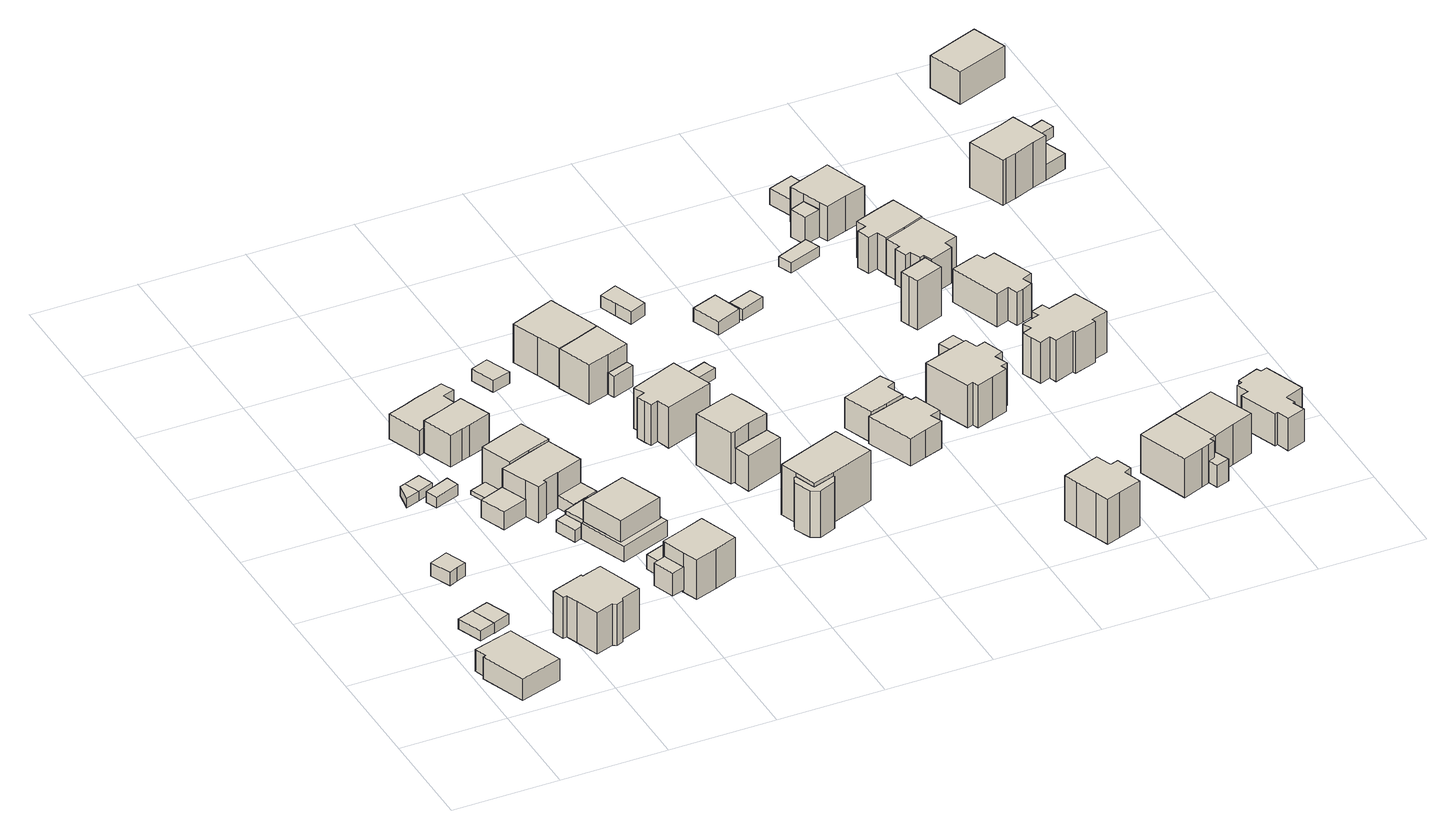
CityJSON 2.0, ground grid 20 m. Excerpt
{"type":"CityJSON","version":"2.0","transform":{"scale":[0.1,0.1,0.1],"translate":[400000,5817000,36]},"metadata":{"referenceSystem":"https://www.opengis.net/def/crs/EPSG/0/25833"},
"CityObjects":{
"building1":{"type":"Building","attributes":{"Gemeindeschluessel":"11000011","BezugspunktDach":"2200","function":"31001_1010","measuredHeight":4.38,"storeysAboveGround":1},"address":[{"country":"Germany","locality":"Berlin","thoroughfareNumber":"9","thoroughfareName":"Gregoroviusweg"}],"geometry":[{"type":"Solid","lod":"1","boundaries":[[[[0,1,2,3,4,5]],[[6,7,8,9,10,11]],[[6,11,5,4]],[[7,6,4,3]],[[8,7,3,2]],[[9,8,2,1]],[[10,9,1,0]],[[11,10,0,5]]]]}]},
"building2":{"type":"Building","attributes":{"Gemeindeschluessel":"11000011","BezugspunktDach":"2200","function":"31001_2463","measuredHeight":2.08,"storeysAboveGround":1},"address":[{"country":"Germany","locality":"Berlin","thoroughfareNumber":"9 (1)","thoroughfareName":"Gregoroviusweg"}],"geometry":[{"type":"Solid","lod":"1","boundaries":[[[[12,13,14,15]],[[16,17,18,19]],[[16,19,15,14]],[[17,16,14,13]],[[18,17,13,12]],[[19,18,12,15]]]]}]},
"building3":{"type":"Building","attributes":{"Gemeindeschluessel":"11000011","BezugspunktDach":"2200","function":"31001_2463","measuredHeight":2.14,"storeysAboveGround":1},"address":[{"country":"Germany","locality":"Berlin","thoroughfareNumber":"11 (1)","thoroughfareName":"Gregoroviusweg"}],"geometry":[{"type":"Solid","lod":"1","boundaries":[[[[13,20,21,14]],[[22,23,24,25]],[[22,25,14,21]],[[23,22,21,20]],[[24,23,20,13]],[[25,24,13,14]]]]}]},
"building4":{"type":"Building","attributes":{"Gemeindeschluessel":"11000011","BezugspunktDach":"2200","function":"31001_2143","measuredHeight":2.93,"storeysAboveGround":1},"address":[{"country":"Germany","locality":"Berlin","thoroughfareNumber":"5 (2)","thoroughfareName":"Seifertweg"}],"geometry":[{"type":"Solid","lod":"1","boundaries":[[[[26,27,28,29,30]],[[31,32,33,34,35]],[[31,35,30,29]],[[32,31,29,28]],[[33,32,28,27]],[[34,33,27,26]],[[35,34,26,30]]]]}]},
"building5":{"type":"Building","attributes":{"Gemeindeschluessel":"11000011","BezugspunktDach":"2200","function":"31001_1010","measuredHeight":11.75,"storeysAboveGround":2},"address":[{"country":"Germany","locality":"Berlin","thoroughfareNumber":"11, 13","thoroughfareName":"Gregoroviusweg"}],"geometry":[{"type":"Solid","lod":"1","boundaries":[[[[36,37,38,39,40,41,42,43,44,45,46,47,48,49]],[[50,51,52,53,54,55,56,57,58,59,60,61,62,63]],[[50,63,49,48]],[[51,50,48,47]],[[52,51,47,46]],[[53,52,46,45]],[[54,53,45,44]],[[55,54,44,43]],[[56,55,43,42]],[[57,56,42,41]],[[58,57,41,40]],[[59,58,40,39]],[[60,59,39,38]],[[61,60,38,37]],[[62,61,37,36]],[[63,62,36,49]]]]}]},
"building6":{"type":"Building","attributes":{"Gemeindeschluessel":"11000011","BezugspunktDach":"2200","function":"31001_2463","measuredHeight":1.88,"storeysAboveGround":1},"address":[{"country":"Germany","locality":"Berlin","thoroughfareNumber":"9 (1)","thoroughfareName":"Seifertweg"}],"geometry":[{"type":"Solid","lod":"1","boundaries":[[[[64,65,66,67]],[[68,69,70,71]],[[68,71,67,66]],[[69,68,66,65]],[[70,69,65,64]],[[71,70,64,67]]]]}]},
"building7":{"type":"Building","attributes":{"Gemeindeschluessel":"11000011","BezugspunktDach":"2200","function":"51009_1610","measuredHeight":1.9,"storeysAboveGround":0},"address":[{"country":"Germany","locality":"Berlin"}],"geometry":[{"type":"Solid","lod":"1","boundaries":[[[[64,72,73,65]],[[74,75,70,69]],[[74,69,65,73]],[[75,74,73,72]],[[70,75,72,64]],[[69,70,64,65]]]]}]},
"building8":{"type":"Building","attributes":{"Gemeindeschluessel":"11000011","BezugspunktDach":"2200","function":"31001_2463","measuredHeight":2.16,"storeysAboveGround":1},"address":[{"country":"Germany","locality":"Berlin","thoroughfareNumber":"7 (1)","thoroughfareName":"Seifertweg"}],"geometry":[{"type":"Solid","lod":"1","boundaries":[[[[76,77,78,79]],[[80,81,82,83]],[[80,83,79,78]],[[81,80,78,77]],[[82,81,77,76]],[[83,82,76,79]]]]}]},
"building9":{"type":"Building","attributes":{"Gemeindeschluessel":"11000011","BezugspunktDach":"2200","function":"51009_1610","measuredHeight":0.85,"storeysAboveGround":0},"address":[{"country":"Germany","locality":"Berlin"}],"geometry":[{"type":"Solid","lod":"1","boundaries":[[[[84,85,86,87,88]],[[89,90,91,92,93]],[[89,93,88,87]],[[90,89,87,86]],[[91,90,86,85]],[[92,91,85,84]],[[93,92,84,88]]]]}]},
"building10":{"type":"Building","attributes":{"Gemeindeschluessel":"11000011","BezugspunktDach":"2200","function":"31001_2143","measuredHeight":2.41,"storeysAboveGround":1},"address":[{"country":"Germany","locality":"Berlin","thoroughfareNumber":"3 (1)","thoroughfareName":"Seifertweg"}],"geometry":[{"type":"Solid","lod":"1","boundaries":[[[[94,95,96,97,98,99,100]],[[101,102,103,104,105,106,107]],[[101,107,100,99]],[[102,101,99,98]],[[103,102,98,97]],[[104,103,97,96]],[[105,104,96,95]],[[106,105,95,94]],[[107,106,94,100]]]]}]},
"building11":{"type":"Building","attributes":{"Gemeindeschluessel":"11000011","function":"31001_1010"},"address":[{"country":"Germany","locality":"Berlin","thoroughfareNumber":"5","thoroughfareName":"Seifertweg"}],"children":["building11-1","building11-2"]},
"building11-1":{"type":"BuildingPart","attributes":{"BezugspunktDach":"2200","measuredHeight":8.51,"storeysAboveGround":2},"parents":["building11"],"geometry":[{"type":"MultiSurface","lod":"1","boundaries":[[[108,109,110,111,112,113,114,115,116,117,118]],[[119,120,121,122,123,124,125,126,127,128,129]],[[119,129,118,117]],[[120,119,117,116]],[[121,120,116,115]],[[122,121,115,114]],[[123,122,114,113]],[[124,123,113,112]],[[125,124,112,111]],[[126,125,111,110]],[[127,126,110,109]],[[128,127,109,108]],[[130,131,108,118]],[[129,128,131,130]]]}]},
"building11-2":{"type":"BuildingPart","attributes":{"BezugspunktDach":"2200","measuredHeight":3.56,"storeysAboveGround":2},"parents":["building11"],"geometry":[{"type":"MultiSurface","lod":"1","boundaries":[[[132,131,130,133,134]],[[135,136,137,138,139]],[[135,139,134,133]],[[136,135,133,130]],[[137,136,129,128,131]],[[138,137,131,132]],[[139,138,132,134]],[[130,131,128,129]]]}]},
"building12":{"type":"Building","attributes":{"Gemeindeschluessel":"11000011","BezugspunktDach":"2200","function":"31001_1010","measuredHeight":8.84,"storeysAboveGround":1},"address":[{"country":"Germany","locality":"Berlin","thoroughfareNumber":"11","thoroughfareName":"Seifertweg"}],"geometry":[{"type":"Solid","lod":"1","boundaries":[[[[140,141,142,143,144,145,146,147,148,149,150,151]],[[152,153,154,155,156,157,158,159,160,161,162,163]],[[152,163,151,150]],[[153,152,150,149]],[[154,153,149,148]],[[155,154,148,147]],[[156,155,147,146]],[[157,156,146,145]],[[158,157,145,144]],[[159,158,144,143]],[[160,159,143,142]],[[161,160,142,141]],[[162,161,141,140]],[[163,162,140,151]]]]}]},
"building13":{"type":"Building","attributes":{"Gemeindeschluessel":"11000011","BezugspunktDach":"2200","function":"31001_1010","measuredHeight":8.73,"storeysAboveGround":2},"address":[{"country":"Germany","locality":"Berlin","thoroughfareNumber":"9","thoroughfareName":"Seifertweg"}],"geometry":[{"type":"Solid","lod":"1","boundaries":[[[[164,165,166,167,168,169,170,171]],[[172,173,174,175,176,177,178,179]],[[172,179,171,170]],[[173,172,170,169]],[[174,173,169,168]],[[175,174,168,167]],[[176,175,167,166]],[[177,176,166,165]],[[178,177,165,164]],[[179,178,164,171]]]]}]},
"building14":{"type":"Building","attributes":{"Gemeindeschluessel":"11000011","BezugspunktDach":"2200","function":"31001_1010","measuredHeight":8.87,"storeysAboveGround":1},"address":[{"country":"Germany","locality":"Berlin","thoroughfareNumber":"7","thoroughfareName":"Seifertweg"}],"geometry":[{"type":"Solid","lod":"1","boundaries":[[[[180,181,182,183,184,185]],[[186,187,121,188,119,189]],[[186,189,185,184]],[[187,186,184,183]],[[121,187,183,182]],[[188,121,182,181]],[[119,188,181,180]],[[189,119,180,185]]]]}]},
"building15":{"type":"Building","attributes":{"Gemeindeschluessel":"11000011","BezugspunktDach":"2200","function":"31001_1010","measuredHeight":8.39,"storeysAboveGround":1},"address":[{"country":"Germany","locality":"Berlin","thoroughfareNumber":"3","thoroughfareName":"Seifertweg"}],"geometry":[{"type":"Solid","lod":"1","boundaries":[[[[190,191,192,193]],[[194,195,196,197]],[[194,197,193,192]],[[195,194,192,191]],[[196,195,191,190]],[[197,196,190,193]]]]}]},
"building16":{"type":"Building","attributes":{"Gemeindeschluessel":"11000011","function":"51009_1610"},"address":[{"country":"Germany","locality":"Berlin"}],"children":["building16-1","building16-2"]},
"building16-1":{"type":"BuildingPart","attributes":{"BezugspunktDach":"2200","measuredHeight":3.31,"storeysAboveGround":0},"parents":["building16"],"geometry":[{"type":"MultiSurface","lod":"1","boundaries":[[[198,199,200,201,202,203,204,205,206]],[[207,208,209,210,195,194,211,212,213]],[[207,213,206,205]],[[208,207,205,204]],[[209,208,204,203]],[[210,209,203,202]],[[195,214,215,202,201]],[[194,195,201,200]],[[211,194,200,199]],[[212,211,199,198]],[[213,212,198,206]],[[210,215,214,195]]]}]},
"building16-2":{"type":"BuildingPart","attributes":{"BezugspunktDach":"2200","measuredHeight":3.13,"storeysAboveGround":0},"parents":["building16"],"geometry":[{"type":"Solid","lod":"1","boundaries":[[[[216,217,215,214,218,219,220]],[[221,196,195,210,222,223,224]],[[221,224,220,219]],[[196,221,219,218]],[[195,196,218,214]],[[222,210,215,217]],[[223,222,217,216]],[[224,223,216,220]],[[210,195,214,215]]]]}]},
"building17":{"type":"Building","attributes":{"Gemeindeschluessel":"11000011","BezugspunktDach":"2200","function":"31001_2463","measuredHeight":2.52,"storeysAboveGround":1},"address":[{"country":"Germany","locality":"Berlin","thoroughfareNumber":"5 (1)","thoroughfareName":"Seifertweg"}],"geometry":[{"type":"Solid","lod":"1","boundaries":[[[[225,226,227,228]],[[229,230,231,232]],[[229,232,228,227]],[[230,229,227,226]],[[231,230,226,225]],[[232,231,225,228]]]]}]},
"building18":{"type":"Building","attributes":{"Gemeindeschluessel":"11000011","function":"31001_1010"},"address":[{"country":"Germany","locality":"Berlin","thoroughfareNumber":"15","thoroughfareName":"Gregoroviusweg"}],"children":["building18-1","building18-2"]},
"building18-1":{"type":"BuildingPart","attributes":{"BezugspunktDach":"2200","measuredHeight":10.08,"storeysAboveGround":1},"parents":["building18"],"geometry":[{"type":"MultiSurface","lod":"1","boundaries":[[[233,234,235,236,237,238,239,240,241,242]],[[243,244,245,246,247,248,249,250,251,252]],[[243,252,242,241]],[[244,243,241,240]],[[245,244,240,239]],[[246,245,239,238]],[[247,246,238,237]],[[248,247,237,236]],[[249,248,236,235]],[[250,249,235,234]],[[251,250,253,254,255,256,234,233]],[[252,251,233,242]],[[256,255,254,253]]]}]},
"building18-2":{"type":"BuildingPart","attributes":{"BezugspunktDach":"2200","measuredHeight":5.03,"storeysAboveGround":1},"parents":["building18"],"geometry":[{"type":"Solid","lod":"1","boundaries":[[[[257,256,255,258]],[[254,253,259,260]],[[254,260,258,255]],[[259,253,256,257]],[[260,259,257,258]],[[254,255,256,253]]]]}]},
"building19":{"type":"Building","attributes":{"Gemeindeschluessel":"11000011","BezugspunktDach":"2200","function":"31001_2463","measuredHeight":2.9,"storeysAboveGround":1},"address":[{"country":"Germany","locality":"Berlin","thoroughfareNumber":"15 (1)","thoroughfareName":"Gregoroviusweg"}],"geometry":[{"type":"Solid","lod":"1","boundaries":[[[[261,262,263,264]],[[265,266,267,268]],[[265,268,264,263]],[[266,265,263,262]],[[267,266,262,261]],[[268,267,261,264]]]]}]},
"building20":{"type":"Building","attributes":{"Gemeindeschluessel":"11000011","BezugspunktDach":"2200","function":"31001_2463","measuredHeight":2.33,"storeysAboveGround":1},"address":[{"country":"Germany","locality":"Berlin","thoroughfareNumber":"12 (1)","thoroughfareName":"Seifertweg"}],"geometry":[{"type":"Solid","lod":"1","boundaries":[[[[269,270,271,272]],[[273,274,275,276]],[[273,276,272,271]],[[274,273,271,270]],[[275,274,270,269]],[[276,275,269,272]]]]}]},
"building21":{"type":"Building","attributes":{"Gemeindeschluessel":"11000011","BezugspunktDach":"2200","function":"31001_1010","measuredHeight":8.62,"storeysAboveGround":2},"address":[{"country":"Germany","locality":"Berlin","thoroughfareNumber":"12","thoroughfareName":"Seifertweg"}],"geometry":[{"type":"Solid","lod":"1","boundaries":[[[[277,278,279,280,281,282,283]],[[284,285,286,287,288,289,290]],[[284,290,283,282]],[[285,284,282,281]],[[286,285,281,280]],[[287,286,280,279]],[[288,287,279,278]],[[289,288,278,277]],[[290,289,277,283]]]]}]},
"building22":{"type":"Building","attributes":{"Gemeindeschluessel":"11000011","function":"31001_1010"},"address":[{"country":"Germany","locality":"Berlin","thoroughfareNumber":"10","thoroughfareName":"Seifertweg"}],"children":["building22-1","building22-2"]},
"building22-1":{"type":"BuildingPart","attributes":{"BezugspunktDach":"2200","measuredHeight":8.83,"storeysAboveGround":1},"parents":["building22"],"geometry":[{"type":"MultiSurface","lod":"1","boundaries":[[[291,292,293,280,279,278]],[[294,295,296,297,298,299]],[[294,299,278,279]],[[295,294,279,280]],[[296,295,280,293]],[[300,301,296,297,296,293,292]],[[298,297,292,291],[302,303,300,297]],[[299,298,291,278]],[[297,296,301,300]],[[300,303,302,297]]]}]},
"building22-2":{"type":"BuildingPart","attributes":{"BezugspunktDach":"2200","measuredHeight":4.29,"storeysAboveGround":1},"parents":["building22"],"geometry":[{"type":"MultiSurface","lod":"1","boundaries":[[[304,305,301,303]],[[296,306,307,302]],[[306,296,301,305]],[[307,306,305,304]],[[302,307,304,303]],[[296,297,300,301]],[[302,303,300,308,297]]]}]},
"building23":{"type":"Building","attributes":{"Gemeindeschluessel":"11000011","BezugspunktDach":"2200","function":"31001_1010","measuredHeight":9.52,"storeysAboveGround":2},"address":[{"country":"Germany","locality":"Berlin","thoroughfareNumber":"6","thoroughfareName":"Seifertweg"}],"geometry":[{"type":"Solid","lod":"1","boundaries":[[[[309,310,311,312,313,314,315,316,317,318]],[[319,320,321,322,323,324,325,326,327,328]],[[319,328,318,317]],[[320,319,317,316]],[[321,320,316,315]],[[322,321,315,314]],[[323,322,314,313]],[[324,323,313,312]],[[325,324,312,311]],[[326,325,311,310]],[[327,326,310,309]],[[328,327,309,318]]]]}]},
"building24":{"type":"Building","attributes":{"Gemeindeschluessel":"11000011","function":"31001_1010"},"address":[{"country":"Germany","locality":"Berlin","thoroughfareNumber":"4","thoroughfareName":"Seifertweg"}],"children":["building24-1","building24-2","building24-3"]},
"building24-1":{"type":"BuildingPart","attributes":{"BezugspunktDach":"2200","measuredHeight":11.97,"storeysAboveGround":2},"parents":["building24"],"geometry":[{"type":"MultiSurface","lod":"1","boundaries":[[[329,330,331,332,333,334,335,336]],[[337,338,339,340,341,342,343,344]],[[337,344,336,335]],[[338,337,335,334]],[[339,338,334,333]],[[340,339,340,345,346,333,332]],[[347,348,340,332,331]],[[349,347,341,331,330]],[[343,342,330,329]],[[344,343,329,336]],[[346,345,340,339]],[[341,340,348,347]],[[342,341,347,349]]]}]},
"building24-2":{"type":"BuildingPart","attributes":{"BezugspunktDach":"2200","measuredHeight":1.15,"storeysAboveGround":2},"parents":["building24"],"geometry":[{"type":"Solid","lod":"1","boundaries":[[[[345,350,351,346]],[[352,353,340,339]],[[352,339,346,351]],[[353,352,351,350]],[[340,353,350,345]],[[339,340,345,346]]]]}]},
"building24-3":{"type":"BuildingPart","attributes":{"BezugspunktDach":"2200","measuredHeight":7.07,"storeysAboveGround":2},"parents":["building24"],"geometry":[{"type":"MultiSurface","lod":"1","boundaries":[[[354,355,348,349]],[[356,357,358,359]],[[356,359,342,341,340,348]],[[357,356,348,355]],[[358,357,355,354]],[[359,358,354,349]],[[348,340,341,347]],[[360,349,347,341,342]]]}]},
"building25":{"type":"Building","attributes":{"Gemeindeschluessel":"11000011","function":"31001_1010"},"address":[{"country":"Germany","locality":"Berlin","thoroughfareNumber":"17","thoroughfareName":"Gregoroviusweg"}],"children":["building25-1","building25-2"]},
"building25-1":{"type":"BuildingPart","attributes":{"BezugspunktDach":"2200","measuredHeight":10.73,"storeysAboveGround":2},"parents":["building25"],"geometry":[{"type":"MultiSurface","lod":"1","boundaries":[[[361,362,363,364,365,366,367]],[[368,369,370,371,372,373,374]],[[368,374,367,366]],[[369,368,366,365]],[[370,369,365,364]],[[371,370,364,363]],[[375,376,371,363,362]],[[377,375,372,362,361]],[[374,373,361,367]],[[372,371,376,375]],[[373,372,375,377]]]}]},
"building25-2":{"type":"BuildingPart","attributes":{"BezugspunktDach":"2200","measuredHeight":9.38,"storeysAboveGround":2},"parents":["building25"],"geometry":[{"type":"Solid","lod":"1","boundaries":[[[[378,379,380,381,376,375,377,382,383]],[[384,373,372,371,385,386,387,388,389]],[[384,389,383,382]],[[373,384,382,377]],[[385,371,376,381]],[[386,385,381,380]],[[387,386,380,379]],[[388,387,379,378]],[[389,388,378,383]],[[373,377,375,372]],[[371,372,375,376]]]]}]},
"building26":{"type":"Building","attributes":{"Gemeindeschluessel":"11000011","BezugspunktDach":"2200","function":"51009_1610","measuredHeight":2.53,"storeysAboveGround":0},"address":[{"country":"Germany","locality":"Berlin"}],"geometry":[{"type":"Solid","lod":"1","boundaries":[[[[390,391,392,393]],[[394,395,396,397]],[[394,397,393,392]],[[395,394,392,391]],[[396,395,391,390]],[[397,396,390,393]]]]}]},
"building27":{"type":"Building","attributes":{"Gemeindeschluessel":"11000011","BezugspunktDach":"2200","function":"31001_2463","measuredHeight":2.42,"storeysAboveGround":1},"address":[{"country":"Germany","locality":"Berlin","thoroughfareNumber":"6 (1)","thoroughfareName":"Seifertweg"}],"geometry":[{"type":"Solid","lod":"1","boundaries":[[[[398,399,400,401,402]],[[403,404,405,406,407]],[[403,407,402,401]],[[404,403,401,400]],[[405,404,400,399]],[[406,405,399,398]],[[407,406,398,402]]]]}]},
"building28":{"type":"Building","attributes":{"Gemeindeschluessel":"11000011","BezugspunktDach":"2200","function":"31001_2463","measuredHeight":3.47,"storeysAboveGround":1},"address":[{"country":"Germany","locality":"Berlin","thoroughfareNumber":"12 (2)","thoroughfareName":"Seifertweg"}],"geometry":[{"type":"Solid","lod":"1","boundaries":[[[[408,409,410,411,412]],[[413,414,415,416,417]],[[413,417,412,411]],[[414,413,411,410]],[[415,414,410,409]],[[416,415,409,408]],[[417,416,408,412]]]]}]},
"building29":{"type":"Building","attributes":{"Gemeindeschluessel":"11000011","function":"31001_1010"},"address":[{"country":"Germany","locality":"Berlin","thoroughfareNumber":"21","thoroughfareName":"Gregoroviusweg"}],"children":["building29-1","building29-2"]},
"building29-1":{"type":"BuildingPart","attributes":{"BezugspunktDach":"2200","measuredHeight":9.9,"storeysAboveGround":1},"parents":["building29"],"geometry":[{"type":"MultiSurface","lod":"1","boundaries":[[[418,419,420,421,422,423,424,425,426,427,428,429,430]],[[431,432,433,434,435,436,437,438,439,440,441,442,443]],[[431,443,430,429]],[[432,431,429,428]],[[433,444,445]],[[435,434,426,425]],[[436,435,425,424]],[[437,436,424,423]],[[438,437,423,422]],[[439,438,422,421]],[[440,439,421,420]],[[441,440,420,419]],[[442,441,419,418]],[[443,442,418,430]],[[433,432,428,427]],[[445,444,446,426,434]],[[427,446,444,433]]]}]},
"building29-2":{"type":"BuildingPart","attributes":{"BezugspunktDach":"2200","measuredHeight":10.74,"storeysAboveGround":1},"parents":["building29"],"geometry":[{"type":"MultiSurface","lod":"1","boundaries":[[[447,448,449,450,451,452,453,454,455]],[[456,457,458,459,434,444,432,431,460]],[[456,460,455,454]],[[457,456,454,453]],[[458,457,453,452]],[[459,458,452,451]],[[434,459,451,450]],[[446,426,450,449]],[[428,427,446,444,449,448]],[[431,432,448,447]],[[460,431,447,455]],[[444,434,426,446]],[[432,433,427,428]],[[433,444,446,427]]]}]},
"building30":{"type":"Building","attributes":{"Gemeindeschluessel":"11000011","BezugspunktDach":"2200","function":"31001_2463","measuredHeight":3.01,"storeysAboveGround":1},"address":[{"country":"Germany","locality":"Berlin","thoroughfareNumber":"10 (1)","thoroughfareName":"Seifertweg"}],"geometry":[{"type":"Solid","lod":"1","boundaries":[[[[461,462,463,464,465]],[[466,467,468,469,470]],[[466,470,465,464]],[[467,466,464,463]],[[468,467,463,462]],[[469,468,462,461]],[[470,469,461,465]]]]}]},
"building31":{"type":"Building","attributes":{"Gemeindeschluessel":"11000011","BezugspunktDach":"2200","function":"31001_2143","measuredHeight":2.28,"storeysAboveGround":1},"address":[{"country":"Germany","locality":"Berlin","thoroughfareNumber":"7 (2)","thoroughfareName":"Brekowweg"}],"geometry":[{"type":"Solid","lod":"1","boundaries":[[[[471,472,473,474]],[[475,476,477,478]],[[475,478,474,473]],[[476,475,473,472]],[[477,476,472,471]],[[478,477,471,474]]]]}]},
"building32":{"type":"Building","attributes":{"Gemeindeschluessel":"11000011","BezugspunktDach":"2200","function":"31001_1010","measuredHeight":10.09,"storeysAboveGround":2},"address":[{"country":"Germany","locality":"Berlin","thoroughfareNumber":"24","thoroughfareName":"Gregoroviusweg"}],"geometry":[{"type":"Solid","lod":"1","boundaries":[[[[479,480,481,482,483,484,485,486,487,488,489,490,491]],[[492,493,494,495,496,497,498,499,500,501,502,503,504]],[[492,504,491,490]],[[493,492,490,489]],[[494,493,489,488]],[[495,494,488,487]],[[496,495,487,486]],[[497,496,486,485]],[[498,497,485,484]],[[499,498,484,483]],[[500,499,483,482]],[[501,500,482,481]],[[502,501,481,480]],[[503,502,480,479]],[[504,503,479,491]]]]}]},
"building33":{"type":"Building","attributes":{"Gemeindeschluessel":"11000011","BezugspunktDach":"2200","function":"31001_1010","measuredHeight":10.99,"storeysAboveGround":1},"address":[{"country":"Germany","locality":"Berlin","thoroughfareNumber":"25","thoroughfareName":"Gregoroviusweg"}],"geometry":[{"type":"Solid","lod":"1","boundaries":[[[[505,506,507,508,509,510,511,512,513,514,515,516,517,518]],[[519,520,521,522,523,524,525,526,527,528,529,530,531,532]],[[519,532,518,517]],[[520,519,517,516]],[[521,520,516,515]],[[522,521,515,514]],[[523,522,514,513]],[[524,523,513,512]],[[525,524,512,511]],[[526,525,511,510]],[[527,526,510,509]],[[528,527,509,508]],[[529,528,508,507]],[[530,529,507,506]],[[531,530,506,505]],[[532,531,505,518]]]]}]},
"building34":{"type":"Building","attributes":{"Gemeindeschluessel":"11000011","BezugspunktDach":"2200","function":"31001_2463","measuredHeight":3.13,"storeysAboveGround":1},"address":[{"country":"Germany","locality":"Berlin","thoroughfareNumber":"25 (1)","thoroughfareName":"Gregoroviusweg"}],"geometry":[{"type":"Solid","lod":"1","boundaries":[[[[533,534,535,536]],[[537,538,539,540]],[[537,540,536,535]],[[538,537,535,534]],[[539,538,534,533]],[[540,539,533,536]]]]}]},
"building35":{"type":"Building","attributes":{"Gemeindeschluessel":"11000011","BezugspunktDach":"2200","function":"31001_2463","measuredHeight":2.02,"storeysAboveGround":1},"address":[{"country":"Germany","locality":"Berlin","thoroughfareNumber":"9 (1)","thoroughfareName":"Brekowweg"}],"geometry":[{"type":"Solid","lod":"1","boundaries":[[[[541,542,543,544]],[[545,546,547,548]],[[545,548,544,543]],[[546,545,543,542]],[[547,546,542,541]],[[548,547,541,544]]]]}]},
"building36":{"type":"Building","attributes":{"Gemeindeschluessel":"11000011","BezugspunktDach":"2200","function":"31001_2463","measuredHeight":11.11,"storeysAboveGround":1},"address":[{"country":"Germany","locality":"Berlin","thoroughfareNumber":"3 (1)","thoroughfareName":"Brekowweg"}],"geometry":[{"type":"Solid","lod":"1","boundaries":[[[[549,550,551,552,553,554]],[[555,556,557,558,559,560]],[[555,560,554,553]],[[556,555,553,552]],[[557,556,552,551]],[[558,557,551,550]],[[559,558,550,549]],[[560,559,549,554]]]]}]},
"building37":{"type":"Building","attributes":{"Gemeindeschluessel":"11000011","BezugspunktDach":"2200","function":"31001_1010","measuredHeight":10.15,"storeysAboveGround":1},"address":[{"country":"Germany","locality":"Berlin","thoroughfareNumber":"30","thoroughfareName":"Gregoroviusweg"}],"geometry":[{"type":"Solid","lod":"1","boundaries":[[[[561,562,563,564,565,566,567,568,569]],[[570,571,572,573,574,575,576,577,578]],[[570,578,569,568]],[[571,570,568,567]],[[572,571,567,566]],[[573,572,566,565]],[[574,573,565,564]],[[575,574,564,563]],[[576,575,563,562]],[[577,576,562,561]],[[578,577,561,569]]]]}]},
"building38":{"type":"Building","attributes":{"Gemeindeschluessel":"11000011","BezugspunktDach":"2200","function":"31001_2143","measuredHeight":4.38,"storeysAboveGround":1},"address":[{"country":"Germany","locality":"Berlin","thoroughfareNumber":"30 (1)","thoroughfareName":"Gregoroviusweg"}],"geometry":[{"type":"Solid","lod":"1","boundaries":[[[[579,580,581,582,583,584]],[[585,586,587,588,589,590]],[[585,590,584,583]],[[586,585,583,582]],[[587,586,582,581]],[[588,587,581,580]],[[589,588,580,579]],[[590,589,579,584]]]]}]},
"building39":{"type":"Building","attributes":{"Gemeindeschluessel":"11000011","BezugspunktDach":"2200","function":"31001_2463","measuredHeight":3.73,"storeysAboveGround":1},"address":[{"country":"Germany","locality":"Berlin","thoroughfareNumber":"11","thoroughfareName":"Brekowweg"}],"geometry":[{"type":"Solid","lod":"1","boundaries":[[[[591,592,593,594]],[[595,596,597,598]],[[595,598,594,593]],[[596,595,593,592]],[[597,596,592,591]],[[598,597,591,594]]]]}]},
"building40":{"type":"Building","attributes":{"Gemeindeschluessel":"11000011","function":"31001_1010"},"address":[{"country":"Germany","locality":"Berlin","thoroughfareNumber":"9","thoroughfareName":"Brekowweg"}],"children":["building40-1","building40-2"]},
"building40-1":{"type":"BuildingPart","attributes":{"BezugspunktDach":"2200","measuredHeight":8.51,"storeysAboveGround":1},"parents":["building40"],"geometry":[{"type":"Solid","lod":"1","boundaries":[[[[599,600,601,602,603,604,605,606,607,608]],[[597,609,610,611,612,613,614,615,616,617]],[[597,617,608,607]],[[609,597,607,606]],[[610,609,606,605]],[[611,610,605,604]],[[612,611,604,603]],[[613,612,603,602]],[[614,613,602,601]],[[615,614,601,600]],[[616,615,600,599],[615,616,618,619]],[[617,616,599,608]],[[618,616,615,619]]]]}]},
"building40-2":{"type":"BuildingPart","attributes":{"BezugspunktDach":"2200","measuredHeight":5.54,"storeysAboveGround":1},"parents":["building40"],"geometry":[{"type":"Solid","lod":"1","boundaries":[[[[620,619,618,621]],[[616,615,622,623]],[[616,623,621,618]],[[622,615,619,620]],[[623,622,620,621]],[[615,616,618,619]]]]}]},
"building41":{"type":"Building","attributes":{"Gemeindeschluessel":"11000011","BezugspunktDach":"2200","function":"31001_1010","measuredHeight":8.68,"storeysAboveGround":1},"address":[{"country":"Germany","locality":"Berlin","thoroughfareNumber":"7","thoroughfareName":"Brekowweg"}],"geometry":[{"type":"Solid","lod":"1","boundaries":[[[[624,625,626,627,628,629,630,631,632,633]],[[634,635,636,637,638,639,640,641,642,643]],[[634,643,633,632]],[[635,634,632,631]],[[636,635,631,630]],[[637,636,630,629]],[[638,637,629,628]],[[639,638,628,627]],[[640,639,627,626]],[[641,640,626,625]],[[642,641,625,624]],[[643,642,624,633]]]]}]},
"building42":{"type":"Building","attributes":{"Gemeindeschluessel":"11000011","BezugspunktDach":"2200","function":"31001_1010","measuredHeight":8.78,"storeysAboveGround":1},"address":[{"country":"Germany","locality":"Berlin","thoroughfareNumber":"5","thoroughfareName":"Brekowweg"}],"geometry":[{"type":"Solid","lod":"1","boundaries":[[[[644,645,646,647,648,649,650,651,652,653,654,655]],[[656,657,658,659,660,661,662,663,664,665,666,667]],[[656,667,655,654]],[[657,656,654,653]],[[658,657,653,652]],[[659,658,652,651]],[[660,659,651,650]],[[661,660,650,649]],[[662,661,649,648]],[[663,662,648,647]],[[664,663,647,646]],[[665,664,646,645]],[[666,665,645,644]],[[667,666,644,655]]]]}]},
"building43":{"type":"Building","attributes":{"Gemeindeschluessel":"11000011","BezugspunktDach":"2200","function":"31001_1010","measuredHeight":10.38,"storeysAboveGround":1},"address":[{"country":"Germany","locality":"Berlin","thoroughfareNumber":"32","thoroughfareName":"Gregoroviusweg"}],"geometry":[{"type":"Solid","lod":"1","boundaries":[[[[566,668,669,670,567]],[[671,672,673,674,675]],[[671,675,567,670]],[[672,671,670,669]],[[673,672,669,668]],[[674,673,668,566]],[[675,674,566,567]]]]}]},
"building44":{"type":"Building","attributes":{"Gemeindeschluessel":"11000011","BezugspunktDach":"2200","function":"31001_1010","measuredHeight":9.96,"storeysAboveGround":1},"address":[{"country":"Germany","locality":"Berlin","thoroughfareNumber":"31","thoroughfareName":"Gregoroviusweg"}],"geometry":[{"type":"Solid","lod":"1","boundaries":[[[[676,677,678,679,680,681,682,683,684,685,686,687,688,689,690,691,692,693]],[[694,695,696,697,698,699,700,701,702,703,704,705,706,707,708,709,710,711]],[[694,711,693,692]],[[695,694,692,691]],[[696,695,691,690]],[[697,696,690,689]],[[698,697,689,688]],[[699,698,688,687]],[[700,699,687,686]],[[701,700,686,685]],[[702,701,685,684]],[[703,702,684,683]],[[704,703,683,682]],[[705,704,682,681]],[[706,705,681,680]],[[707,706,680,679]],[[708,707,679,678]],[[709,708,678,677]],[[710,709,677,676]],[[711,710,676,693]]]]}]},
"building45":{"type":"Building","attributes":{"Gemeindeschluessel":"11000011","BezugspunktDach":"2200","function":"31001_1010","measuredHeight":7.29,"storeysAboveGround":1},"address":[{"country":"Germany","locality":"Berlin","thoroughfareNumber":"3","thoroughfareName":"Brekowweg"}],"geometry":[{"type":"Solid","lod":"1","boundaries":[[[[712,713,714,715,716,717,718,719,720,721,722,723]],[[724,725,726,727,728,729,730,731,732,733,734,735]],[[724,735,723,722]],[[725,724,722,721]],[[726,725,721,720]],[[727,726,720,719]],[[728,727,719,718]],[[729,728,718,717]],[[730,729,717,716]],[[731,730,716,715]],[[732,731,715,714]],[[733,732,714,713]],[[734,733,713,712]],[[735,734,712,723]]]]}]},
"building46":{"type":"Building","attributes":{"Gemeindeschluessel":"11000011","BezugspunktDach":"2200","function":"31001_1010","measuredHeight":8.5,"storeysAboveGround":2},"address":[{"country":"Germany","locality":"Berlin","thoroughfareNumber":"34","thoroughfareName":"Gregoroviusweg"}],"geometry":[{"type":"Solid","lod":"1","boundaries":[[[[736,737,738,739,740,741,742,743,744,745,746,747,748,749,750,751,752]],[[753,754,755,756,757,758,759,760,761,762,763,764,765,766,767,768,769]],[[753,769,752,751]],[[754,753,751,750]],[[755,754,750,749]],[[756,755,749,748]],[[757,756,748,747]],[[758,757,747,746]],[[759,758,746,745]],[[760,759,745,744]],[[761,760,744,743]],[[762,761,743,742]],[[763,762,742,741]],[[764,763,741,740]],[[765,764,740,739]],[[766,765,739,738]],[[767,766,738,737]],[[768,767,737,736]],[[769,768,736,752]]]]}]},
"building47":{"type":"Building","attributes":{"Gemeindeschluessel":"11000011","BezugspunktDach":"2200","function":"31001_1010","measuredHeight":11,"storeysAboveGround":2},"address":[{"country":"Germany","locality":"Berlin","thoroughfareNumber":"8","thoroughfareName":"Brekowweg"}],"geometry":[{"type":"Solid","lod":"1","boundaries":[[[[770,771,772,773,774,775,776,777,778]],[[779,780,781,782,783,784,785,786,787]],[[779,787,778,777]],[[780,779,777,776]],[[781,780,776,775]],[[782,781,775,774]],[[783,782,774,773]],[[784,783,773,772]],[[785,784,772,771]],[[786,785,771,770]],[[787,786,770,778]]]]}]},
"building48":{"type":"Building","attributes":{"Gemeindeschluessel":"11000011","BezugspunktDach":"2200","function":"51009_1610","measuredHeight":3.6,"storeysAboveGround":0},"address":[{"country":"Germany","locality":"Berlin"}],"geometry":[{"type":"Solid","lod":"1","boundaries":[[[[788,789,790,791,792]],[[793,794,795,782,781]],[[793,781,792,791]],[[794,793,791,790]],[[795,794,790,789]],[[782,795,789,788]],[[781,782,788,792]]]]}]},
"building49":{"type":"Building","attributes":{"Gemeindeschluessel":"11000011","BezugspunktDach":"2200","function":"31001_2463","measuredHeight":2.17,"storeysAboveGround":1},"address":[{"country":"Germany","locality":"Berlin","thoroughfareNumber":"8 (1)","thoroughfareName":"Brekowweg"}],"geometry":[{"type":"Solid","lod":"1","boundaries":[[[[796,797,798,799,800]],[[801,802,803,804,805]],[[801,805,800,799]],[[802,801,799,798]],[[803,802,798,797]],[[804,803,797,796]],[[805,804,796,800]]]]}]},
"building50":{"type":"Building","attributes":{"Gemeindeschluessel":"11000011","BezugspunktDach":"2200","function":"31001_1010","measuredHeight":7.38,"storeysAboveGround":1},"address":[{"country":"Germany","locality":"Berlin","thoroughfareNumber":"12","thoroughfareName":"Brekowweg"}],"geometry":[{"type":"Solid","lod":"1","boundaries":[[[[806,807,808,809]],[[810,811,812,813]],[[810,813,809,808]],[[811,810,808,807]],[[812,811,807,806]],[[813,812,806,809]]]]}]}
},
"vertices":[
[16,114,53],[11,112,53],[42,27,53],[123,52,53],[85,161,53],[9,138,53],[85,161,9],[123,52,9],[42,27,9],[11,112,9],[16,114,9],[9,138,9],
[56,214,28],[86,225,28],[69,273,28],[38,262,28],[69,273,8],[86,225,8],[56,214,8],[38,262,8],
[119,238,28],[101,284,28],[101,284,7],[119,238,7],[86,225,7],[69,273,7],
[79,378,37],[96,385,37],[114,392,37],[98,432,37],[62,417,37],[98,432,10],[114,392,10],[96,385,10],[79,378,10],[62,417,10],
[181,159,92],[189,161,92],[197,138,92],[212,94,92],[246,106,92],[253,102,92],[266,107,92],[268,114,92],[306,127,92],[291,171,92],[276,214,92],[238,201,92],[237,205,92],[174,183,92],[237,205,9],[238,201,9],[276,214,9],[291,171,9],[306,127,9],[268,114,9],[266,107,9],[253,102,9],[246,106,9],[212,94,9],[197,138,9],[189,161,9],[181,159,9],[174,183,9],
[139,620,31],[128,650,31],[118,646,31],[112,610,31],[118,646,12],[128,650,12],[139,620,12],[112,610,12],
[170,632,31],[159,661,31],[159,661,12],[170,632,12],
[157,589,33],[205,607,33],[197,631,33],[149,612,33],[197,631,11],[205,607,11],[157,589,11],[149,612,11],
[244,545,21],[260,551,21],[276,556,21],[257,609,21],[224,597,21],[257,609,13],[276,556,13],[260,551,13],[244,545,13],[224,597,13],
[320,399,35],[334,405,35],[339,406,35],[339,408,35],[341,408,35],[326,448,35],[305,440,35],[326,448,11],[341,408,11],[339,408,11],[339,406,11],[334,405,11],[320,399,11],[305,440,11],
[279,502,84],[290,476,84],[308,483,84],[306,489,84],[337,500,84],[338,500,84],[388,518,84],[363,588,84],[311,569,84],[276,556,84],[260,551,84],[276,556,11],[311,569,11],[363,588,11],[388,518,11],[338,500,11],[337,500,11],[306,489,11],[308,483,11],[290,476,11],[279,502,11],[260,551,11],[260,551,46],[279,502,46],
[231,484,46],[244,545,46],[212,533,46],[244,545,10],[260,551,10],[279,502,10],[231,484,10],[212,533,10],
[199,740,60],[209,744,60],[233,753,60],[258,762,60],[292,775,60],[287,788,60],[279,814,60],[302,822,60],[291,847,60],[235,828,60],[210,818,60],[175,806,60],[210,818,10],[235,828,10],[291,847,10],[302,822,10],[279,814,10],[287,788,10],[292,775,10],[258,762,10],[233,753,10],[209,744,10],[199,740,10],[175,806,10],
[230,686,75],[256,695,75],[272,700,75],[315,715,75],[292,775,75],[250,759,75],[234,753,75],[209,744,75],[234,753,11],[250,759,11],[292,775,11],[315,715,11],[272,700,11],[256,695,11],[230,686,11],[209,744,11],
[276,556,89],[319,572,89],[363,588,89],[341,647,89],[297,631,89],[254,615,89],[297,631,11],[341,647,11],[319,572,11],[254,615,11],
[369,327,84],[457,360,84],[427,440,84],[339,408,84],[427,440,10],[457,360,10],[369,327,10],[339,408,10],
[341,408,43],[391,426,43],[427,440,43],[457,360,43],[461,362,43],[429,453,43],[387,438,43],[376,468,43],[326,448,43],[376,468,10],[387,438,10],[429,453,10],[461,362,10],[391,426,10],[341,408,10],[326,448,10],[457,360,42],[461,362,42],
[369,313,42],[466,349,42],[369,327,42],[339,406,42],[334,405,42],[339,406,10],[466,349,10],[369,313,10],[334,405,10],
[350,466,37],[401,484,37],[388,518,37],[337,500,37],[388,518,12],[401,484,12],[350,466,12],[337,500,12],
[407,238,86],[422,196,86],[432,168,86],[475,183,86],[518,199,86],[492,273,86],[490,272,86],[449,257,86],[407,242,86],[406,241,86],[407,242,6],[449,257,6],[490,272,6],[492,273,6],[518,199,6],[475,183,6],[432,168,6],[422,196,6],[407,238,6],[406,241,6],[422,196,11],[407,238,11],[407,238,57],[422,196,57],
[397,188,57],[383,229,57],[397,188,11],[383,229,11],
[407,242,38],[490,272,38],[477,311,38],[394,280,38],[477,311,9],[490,272,9],[407,242,9],[394,280,9],
[389,850,35],[424,861,35],[405,909,35],[371,896,35],[405,909,11],[424,861,11],[389,850,11],[371,896,11],
[476,860,90],[493,814,90],[536,830,90],[578,846,90],[542,946,90],[499,929,90],[456,912,90],[499,929,12],[542,946,12],[578,846,12],[536,830,12],[493,814,12],[476,860,12],[456,912,12],
[517,750,90],[559,764,90],[600,778,90],[536,830,10],[578,846,10],[600,778,10],[559,764,10],[517,750,10],[493,814,10],[559,764,53],[600,778,53],[558,764,10],[558,764,53],
[563,750,53],[605,765,53],[605,765,10],[563,750,10],[559,764,35],
[552,611,92],[557,598,92],[572,604,92],[580,578,92],[672,612,92],[658,651,92],[644,691,92],[553,655,92],[562,634,92],[546,628,92],[562,634,10],[553,655,10],[644,691,10],[658,651,10],[672,612,10],[580,578,10],[572,604,10],[557,598,10],[552,611,10],[546,628,10],
[627,438,114],[635,440,114],[666,451,114],[705,464,114],[689,511,114],[678,540,114],[638,527,114],[599,513,114],[638,527,11],[678,540,11],[689,511,11],[705,464,11],[666,451,11],[635,440,11],[627,438,11],[599,513,11],[705,464,23],[689,511,23],[666,451,80],[705,464,80],[635,440,80],
[717,468,23],[701,514,23],[701,514,11],[717,468,11],
[645,409,80],[716,435,80],[705,464,9],[716,435,9],[645,409,9],[635,440,9],[635,440,54],
[679,299,104],[693,259,104],[736,274,104],[819,304,104],[805,342,104],[791,379,104],[668,332,104],[791,379,3],[805,342,3],[819,304,3],[736,274,3],[693,259,3],[679,299,3],[668,332,3],[693,259,97],[736,274,97],[679,299,97],
[682,252,97],[698,244,97],[730,257,97],[737,271,97],[675,298,97],[669,283,97],[675,298,3],[737,271,3],[730,257,3],[698,244,3],[682,252,3],[669,283,3],
[578,846,39],[606,856,39],[591,898,39],[563,888,39],[591,898,13],[606,856,13],[578,846,13],[563,888,13],
[693,708,33],[737,724,33],[732,735,33],[728,747,33],[685,731,33],[728,747,12],[732,735,12],[737,724,12],[693,708,12],[685,731,12],
[668,959,37],[680,926,37],[712,940,37],[690,1006,37],[656,992,37],[690,1006,12],[712,940,12],[680,926,12],[668,959,12],[656,992,12],
[916,352,68],[950,364,68],[985,376,68],[976,398,68],[996,405,68],[977,457,68],[967,454,68],[962,466,68],[956,464,68],[916,451,68],[887,442,68],[887,443,68],[882,441,68],[887,443,13],[887,442,13],[916,451,13],[956,464,13],[962,466,13],[967,454,13],[977,457,13],[996,405,13],[976,398,13],[985,376,13],[950,364,13],[916,352,13],[882,441,13],[921,453,13],[929,455,13],[921,453,68],
[887,443,75],[887,442,75],[921,453,75],[956,464,75],[944,495,75],[959,502,75],[946,529,75],[900,512,75],[866,499,75],[900,512,13],[946,529,13],[959,502,13],[944,495,13],[866,499,13],
[798,837,37],[845,855,37],[836,882,37],[827,909,37],[778,891,37],[827,909,10],[836,882,10],[845,855,10],[798,837,10],[778,891,10],
[851,855,35],[897,872,35],[886,898,35],[841,882,35],[886,898,12],[897,872,12],[851,855,12],[841,882,12],
[1087,74,102],[1103,32,102],[1112,7,102],[1138,16,102],[1183,32,102],[1174,58,102],[1172,65,102],[1186,72,102],[1176,101,102],[1161,96,102],[1159,100,102],[1150,126,102],[1078,100,102],[1150,126,11],[1159,100,11],[1161,96,11],[1176,101,11],[1186,72,11],[1172,65,11],[1174,58,11],[1183,32,11],[1138,16,11],[1112,7,11],[1103,32,11],[1087,74,11],[1078,100,11],
[1052,414,96],[1063,418,96],[1067,406,96],[1100,418,96],[1130,429,96],[1126,440,96],[1139,444,96],[1129,469,96],[1146,476,96],[1132,515,96],[1115,509,96],[1106,533,96],[1062,518,96],[1018,503,96],[1062,518,10],[1106,533,10],[1115,509,10],[1132,515,10],[1146,476,10],[1129,469,10],[1139,444,10],[1126,440,10],[1130,429,10],[1100,418,10],[1067,406,10],[1063,418,10],[1052,414,10],[1018,503,10],
[1115,554,45],[1146,566,45],[1126,621,45],[1093,609,45],[1126,621,14],[1146,566,14],[1115,554,14],[1093,609,14],
[982,940,35],[1045,963,35],[1034,991,35],[972,966,35],[1034,991,15],[1045,963,15],[982,940,15],[972,966,15],
[1092,719,113],[1099,701,113],[1152,720,113],[1146,738,113],[1140,756,113],[1086,736,113],[1140,756,14],[1146,738,14],[1152,720,14],[1099,701,14],[1092,719,14],[1086,736,14],
[1285,70,91],[1324,85,91],[1339,91,91],[1352,96,91],[1348,104,91],[1360,109,91],[1328,196,91],[1289,181,91],[1251,167,91],[1289,181,13],[1328,196,13],[1360,109,13],[1348,104,13],[1352,96,13],[1339,91,13],[1324,85,13],[1285,70,13],[1251,167,13],
[1346,72,58],[1371,81,58],[1360,109,58],[1348,104,58],[1352,96,58],[1339,91,58],[1352,96,14],[1348,104,14],[1360,109,14],[1371,81,14],[1346,72,14],[1339,91,14],
[1059,1081,46],[1105,1098,46],[1086,1153,46],[1038,1136,46],[1086,1153,14],[1105,1098,14],[1059,1081,14],[1038,1136,14],
[1058,1048,84],[1071,1015,84],[1078,998,84],[1118,1012,84],[1159,1025,84],[1130,1107,84],[1094,1094,84],[1088,1092,84],[1059,1081,84],[1047,1076,84],[1088,1092,14],[1094,1094,14],[1130,1107,14],[1159,1025,14],[1118,1012,14],[1078,998,14],[1071,1015,14],[1058,1048,14],[1047,1076,14],[1058,1048,69],[1071,1015,69],
[1040,1005,69],[1028,1036,69],[1040,1005,14],[1028,1036,14],
[1098,884,87],[1116,889,87],[1123,869,87],[1164,884,87],[1204,900,87],[1182,963,87],[1141,949,87],[1100,934,87],[1107,914,87],[1089,908,87],[1107,914,14],[1100,934,14],[1141,949,14],[1182,963,14],[1204,900,14],[1164,884,14],[1123,869,14],[1116,889,14],[1098,884,14],[1089,908,14],
[1134,840,85],[1124,837,85],[1132,814,85],[1142,817,85],[1150,796,85],[1158,799,85],[1165,783,85],[1210,800,85],[1206,816,85],[1231,825,85],[1204,900,85],[1123,869,85],[1204,900,13],[1231,825,13],[1206,816,13],[1210,800,13],[1165,783,13],[1158,799,13],[1150,796,13],[1142,817,13],[1132,814,13],[1124,837,13],[1134,840,13],[1123,869,13],
[1401,125,91],[1442,141,91],[1409,227,91],[1409,227,10],[1442,141,10],[1401,125,10],[1360,109,10],[1328,196,10],
[1213,505,87],[1221,485,87],[1241,492,87],[1246,478,87],[1283,491,87],[1286,486,87],[1329,500,87],[1327,507,87],[1359,518,87],[1347,552,87],[1334,586,87],[1277,567,87],[1271,581,87],[1247,572,87],[1253,558,87],[1218,546,87],[1225,529,87],[1206,522,87],[1225,529,4],[1218,546,4],[1253,558,4],[1247,572,4],[1271,581,4],[1277,567,4],[1334,586,4],[1347,552,4],[1359,518,4],[1327,507,4],[1329,500,4],[1286,486,4],[1283,491,4],[1246,478,4],[1241,492,4],[1221,485,4],[1213,505,4],[1206,522,4],
[1221,649,82],[1245,658,82],[1253,639,82],[1266,644,82],[1285,651,82],[1278,670,82],[1298,678,82],[1268,758,82],[1247,751,82],[1241,766,82],[1224,760,82],[1186,747,82],[1224,760,15],[1241,766,15],[1247,751,15],[1268,758,15],[1298,678,15],[1278,670,15],[1285,651,15],[1266,644,15],[1253,639,15],[1245,658,15],[1221,649,15],[1186,747,15],
[1487,142,76],[1492,144,76],[1500,120,76],[1536,133,76],[1527,157,76],[1531,159,76],[1524,177,76],[1560,191,76],[1546,230,76],[1532,268,76],[1520,264,76],[1516,272,76],[1475,256,76],[1477,248,76],[1466,244,76],[1475,220,76],[1460,215,76],[1475,220,11],[1466,244,11],[1477,248,11],[1475,256,11],[1516,272,11],[1520,264,11],[1532,268,11],[1546,230,11],[1560,191,11],[1524,177,11],[1531,159,11],[1527,157,11],[1536,133,11],[1500,120,11],[1492,144,11],[1487,142,11],[1460,215,11],
[1386,966,103],[1393,969,103],[1414,976,103],[1454,991,103],[1482,1001,103],[1456,1072,103],[1428,1061,103],[1387,1047,103],[1359,1037,103],[1387,1047,12],[1428,1061,12],[1456,1072,12],[1482,1001,12],[1454,991,12],[1414,976,12],[1393,969,12],[1386,966,12],[1359,1037,12],
[1482,1001,43],[1525,1017,43],[1498,1088,43],[1483,1082,43],[1456,1072,43],[1483,1082,12],[1498,1088,12],[1525,1017,12],
[1483,1082,35],[1498,1088,35],[1547,1107,35],[1538,1131,35],[1475,1107,35],[1538,1131,13],[1547,1107,13],[1498,1088,13],[1483,1082,13],[1475,1107,13],
[1448,1255,82],[1547,1291,82],[1523,1357,82],[1424,1320,82],[1523,1357,17],[1547,1291,17],[1448,1255,17],[1424,1320,17]
]}
